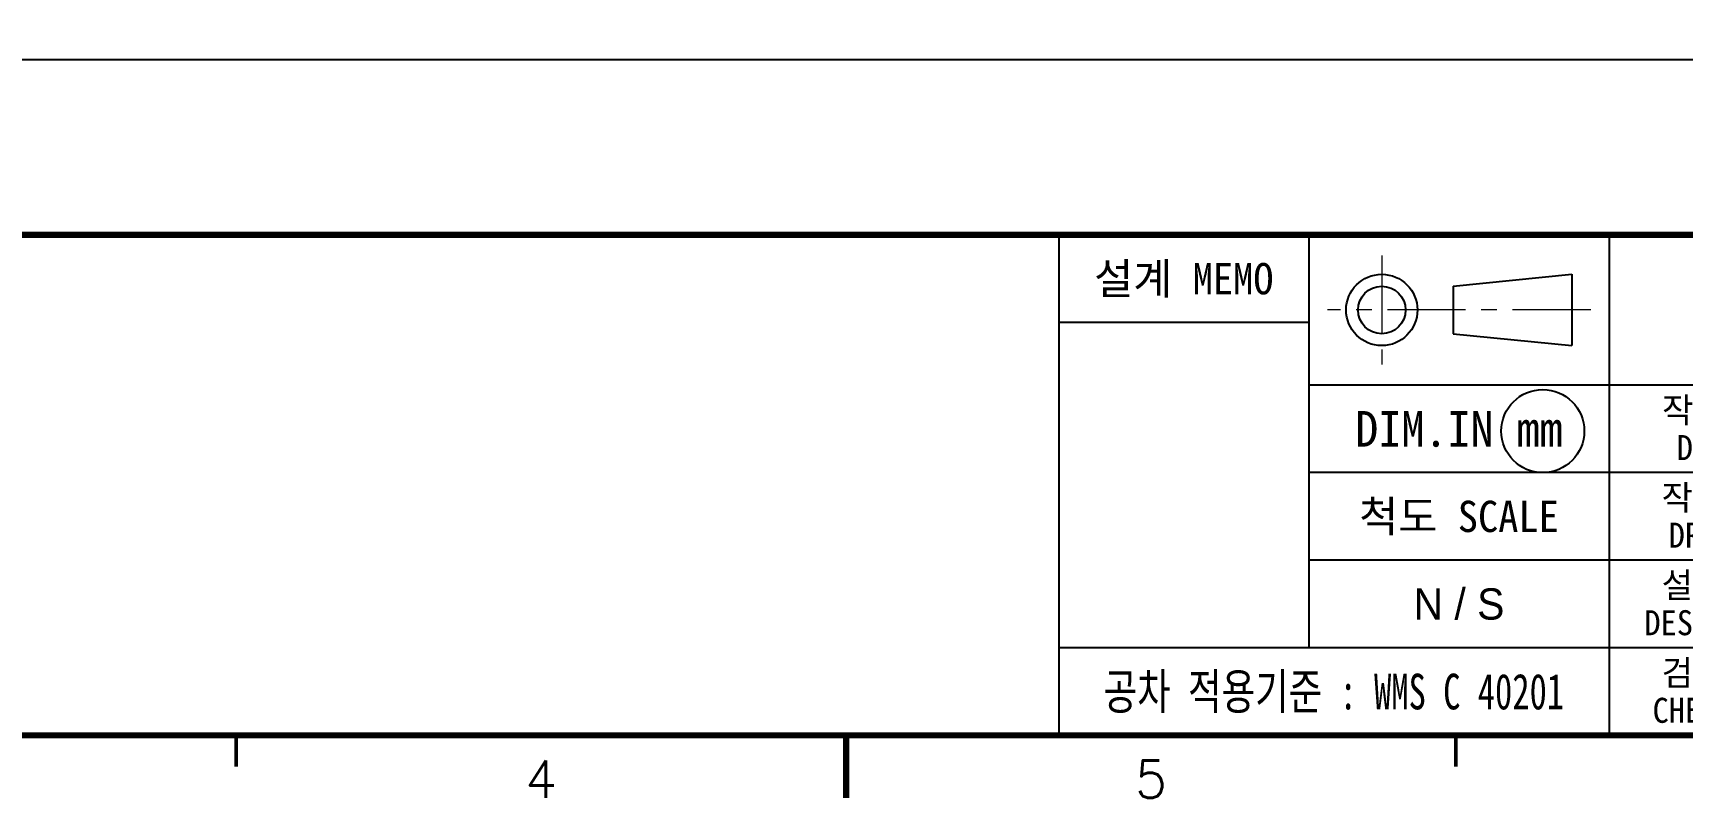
# Model space of a CAD drawing. Extents: x 295 to 953, y 10 to 290.
# Drawn here: x 622 to 753.8, y 9.8 to 71.1 of the extents above; entities that cross this region are included whole.
import ezdxf
from ezdxf.enums import TextEntityAlignment as Align

# ---------------------------------------------------------------- set-up
doc = ezdxf.new("R2010")
doc.units = 0
doc.header["$LTSCALE"] = 5
doc.header["$MEASUREMENT"] = 0
doc.linetypes.add('CENTER', pattern=[2, 1.25, -0.25, 0.25, -0.25])
doc.layers.get('0').update_dxf_attribs({"linetype": 'CONTINUOUS', "lineweight": 25})
doc.layers.add('2', color=2, linetype='CENTER', lineweight=13)
for name, color, linetype in [('DV-DPO-A6_BOT', 7, 'CONTINUOUS'), ('SHEET', 3, 'CONTINUOUS'), ('문자', 4, 'CONTINUOUS'), ('테두리', 3, 'CONTINUOUS')]:
    doc.layers.add(name, color=color, linetype=linetype)
doc.styles.get("Standard").update_dxf_attribs({"font": 'simplex.shx'})
doc.styles.add('굴림', font='')
doc.styles.add('굴림체', font='')
doc.styles.get('굴림').set_extended_font_data('Gulim')
doc.styles.get('굴림체').set_extended_font_data('GulimChe')

# ---------------------------------------------------------------- blocks, each defined once
blk = doc.blocks.new('C')
at = {"layer": '2'}
for p, q in [((252.83, 53.35), (252.83, 44.65)), ((269.53, 49), (248.48, 49))]:
    blk.add_line(p, q, dxfattribs=at)
at = {"layer": 'SHEET'}
for p, q in [((227, 55), (227, 15)), ((247, 55), (247, 22)), ((271, 55), (271, 15)), ((271, 55), (271, 15)), ((247, 48), (227, 48)), ((333, 43), (247, 43)), ((333, 36), (247, 36)), ((311, 29), (247, 29)), ((311, 22), (227, 22))]:
    blk.add_line(p, q, dxfattribs=at)
at = {"layer": 'SHEET', "color": 4}
for p, q in [((258.53, 50.9), (268.03, 51.85)), ((268.03, 51.85), (268.03, 46.15)), ((258.53, 50.9), (258.53, 47.1)), ((258.53, 47.1), (268.03, 46.15))]:
    blk.add_line(p, q, dxfattribs=at)
for radius in [2.85, 1.9]:
    blk.add_circle((252.83, 49), radius, dxfattribs=at)
at = {"layer": 'SHEET'}
blk.add_circle((265.7, 39.32), 3.32, dxfattribs=at)
at = {"layer": '테두리'}
for points, const_width in [([(15, 285), (15, 15), (405, 15), (405, 285), (15, 285)], 0.5), ([(15, 55), (405, 55)], 0.5), ([(161.25, 12.5), (161.25, 15)], 0.3), ([(210, 10), (210, 15)], 0.5), ([(258.75, 12.5), (258.75, 15)], 0.3)]:
    blk.add_lwpolyline(points, dxfattribs=dict(at, const_width=const_width))
at = {"layer": '문자', "style": '굴림체'}
for s, height, p in [('설계 MEMO', 2.5, (237, 51.5)), ('작성일', 2, (279, 41)), ('DIM.IN mm', 2.85, (259, 39.5)), ('DATE', 2, (279, 38)), ('작  성', 2, (279, 34)), ('척도 SCALE', 2.5, (259, 32.5)), ('DRAWN', 2, (279, 31)), ('설  계', 2, (279, 27)), ('DESIGNED', 2, (279, 24)), ('검  토', 2, (279, 20)), ('CHECKED', 2, (279, 17))]:
    blk.add_text(s, height=height, dxfattribs=at).set_placement(p, align=Align.MIDDLE_CENTER)
at = {"layer": '문자', "style": '굴림체', "width": 0.75}
blk.add_text('공차 적용기준 : WMS C 40201', height=2.85, dxfattribs=at).set_placement((249, 18.5), align=Align.MIDDLE_CENTER)
at = {"layer": '문자'}
for s, p in [('4', (185.62, 11.5)), ('5', (234.38, 11.5))]:
    blk.add_text(s, height=3, dxfattribs=at).set_placement(p, align=Align.MIDDLE)

msp = doc.modelspace()

# ---------------------------------------------------------------- linework, layer by layer
at = {"layer": 'DV-DPO-A6_BOT'}
msp.add_line((845.88, 69), (529.08, 69), dxfattribs=at)

# ---------------------------------------------------------------- block references
msp.add_blockref('C', (476.98, 0))

# ---------------------------------------------------------------- texts
at = {"layer": '문자', "style": '굴림'}
msp.add_text('N / S', height=2.5, dxfattribs=at).set_placement((735.98, 25.5), align=Align.MIDDLE_CENTER)

doc.saveas('drawing.dxf')
